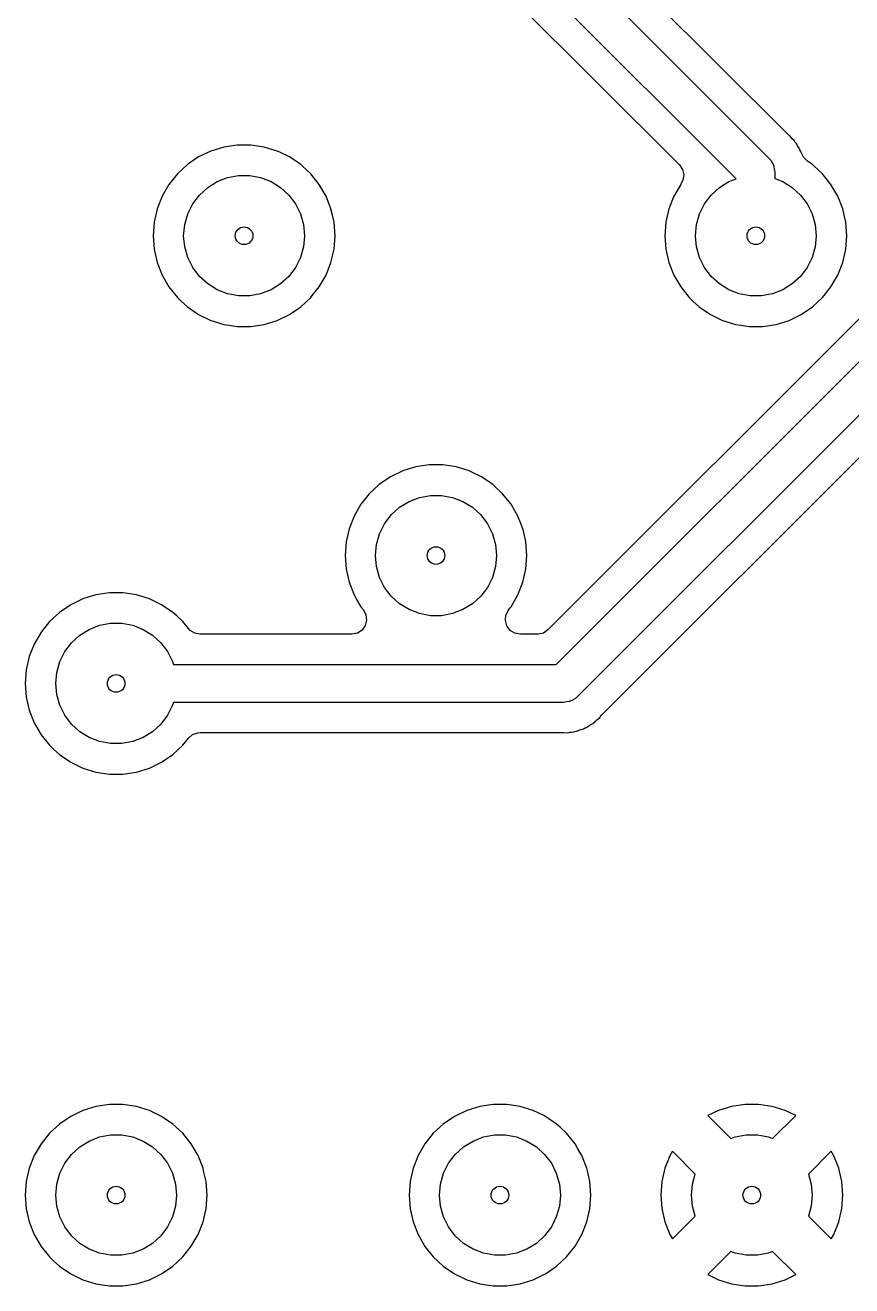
# Model space of a CAD drawing. Extents: x 0.79 to 9.84, y -6.5 to -0.79.
# Drawn here: x 4.616 to 5.262, y -5.558 to -4.573 of the extents above; entities that cross this region are included whole.
import ezdxf

# ---------------------------------------------------------------- set-up
doc = ezdxf.new("R2010")
doc.units = 0
doc.header["$MEASUREMENT"] = 0
doc.layers.add('BLACK', color=7, linetype='CONTINUOUS')

msp = doc.modelspace()

# ---------------------------------------------------------------- linework, layer by layer
at = {"layer": 'BLACK', "linetype": 'CONTINUOUS'}
for p, q in [((5.02289, -4.50201), (5.19784, -4.67696)), ((5.21231, -4.65799), (5.05288, -4.49857)), ((5.17203, -4.69291), (5.00201, -4.52289)), ((4.99857, -4.55288), (5.12761, -4.68192)), ((5.50799, -4.56249), (5.02494, -5.04555)), ((5.03129, -5.07264), (5.52696, -4.57696)), ((5.54352, -4.60217), (5.04784, -5.09784)), ((5.06681, -5.11231), (5.54986, -4.62925)), ((5.21343, -4.65898), (5.21231, -4.65799)), ((5.214, -4.65942), (5.21343, -4.65898)), ((5.2153, -4.66094), (5.214, -4.65942)), ((5.214, -4.65942), (5.214, -4.65942)), ((5.21591, -4.66159), (5.2153, -4.66094)), ((4.77158, -4.6681), (4.76143, -4.67123)), ((4.78209, -4.66652), (4.77158, -4.6681)), ((4.77158, -4.6681), (4.77158, -4.6681)), ((4.79271, -4.66652), (4.78209, -4.66652)), ((4.78209, -4.66652), (4.78209, -4.66652)), ((4.80322, -4.6681), (4.79271, -4.66652)), ((4.79271, -4.66652), (4.79271, -4.66652)), ((4.81337, -4.67123), (4.80322, -4.6681)), ((4.80322, -4.6681), (4.80322, -4.6681)), ((5.21732, -4.66301), (5.21591, -4.66159)), ((5.21772, -4.66361), (5.21732, -4.66301)), ((5.21732, -4.66301), (5.21732, -4.66301)), ((5.21862, -4.6648), (5.21772, -4.66361)), ((5.21909, -4.66535), (5.21862, -4.6648)), ((5.22006, -4.6671), (5.21909, -4.66535)), ((5.21909, -4.66535), (5.21909, -4.66535)), ((5.22052, -4.66786), (5.22006, -4.6671)), ((5.22068, -4.6681), (5.22052, -4.66786)), ((5.22162, -4.66953), (5.22068, -4.6681)), ((5.22189, -4.6702), (5.22162, -4.66953)), ((5.22253, -4.67155), (5.22189, -4.6702)), ((4.75186, -4.67584), (4.74308, -4.68183)), ((4.76143, -4.67123), (4.75186, -4.67584)), ((4.75186, -4.67584), (4.75186, -4.67584)), ((4.76143, -4.67123), (4.76143, -4.67123)), ((4.81534, -4.67218), (4.81337, -4.67123)), ((4.81337, -4.67123), (4.81337, -4.67123)), ((4.81337, -4.67123), (4.81337, -4.67123)), ((4.81337, -4.67123), (4.81337, -4.67123)), ((4.82294, -4.67584), (4.81534, -4.67218)), ((4.82782, -4.67917), (4.82294, -4.67584)), ((4.83172, -4.68183), (4.82782, -4.67917)), ((5.19784, -4.67696), (5.19883, -4.67813)), ((5.19883, -4.67813), (5.19905, -4.67833)), ((5.19905, -4.67833), (5.19914, -4.6785)), ((5.19914, -4.6785), (5.19942, -4.67882)), ((5.19942, -4.67882), (5.20035, -4.68074)), ((5.20035, -4.68074), (5.20137, -4.68261)), ((5.22288, -4.67218), (5.22253, -4.67155)), ((5.2231, -4.67288), (5.22288, -4.67218)), ((5.22463, -4.67603), (5.2231, -4.67288)), ((5.2277, -4.67908), (5.22463, -4.67603)), ((5.23172, -4.68183), (5.2277, -4.67908)), ((4.73529, -4.68905), (4.72867, -4.69736)), ((4.74308, -4.68183), (4.73529, -4.68905)), ((4.74308, -4.68183), (4.74308, -4.68183)), ((4.77447, -4.69196), (4.78304, -4.69036)), ((4.78304, -4.69036), (4.79176, -4.69036)), ((4.79176, -4.69036), (4.80033, -4.69196)), ((4.83282, -4.68284), (4.83172, -4.68183)), ((4.83951, -4.68905), (4.83282, -4.68284)), ((4.84613, -4.69736), (4.83951, -4.68905)), ((5.12761, -4.68192), (5.13005, -4.68549)), ((5.13005, -4.68549), (5.13104, -4.6897)), ((5.13104, -4.6897), (5.13045, -4.69399)), ((5.20137, -4.68261), (5.20142, -4.68291)), ((5.20142, -4.68291), (5.20155, -4.68319)), ((5.20155, -4.68319), (5.20181, -4.6853)), ((5.20181, -4.6853), (5.20217, -4.6874)), ((5.20217, -4.6874), (5.20217, -4.69267)), ((5.23282, -4.68284), (5.23172, -4.68183)), ((5.23951, -4.68905), (5.23282, -4.68284)), ((5.24613, -4.69736), (5.23951, -4.68905)), ((4.72867, -4.69736), (4.72336, -4.70656)), ((4.75249, -4.70557), (4.75893, -4.6997)), ((4.75893, -4.6997), (4.76634, -4.69511)), ((4.76634, -4.69511), (4.77447, -4.69196)), ((4.80033, -4.69196), (4.80846, -4.69511)), ((4.80846, -4.69511), (4.81587, -4.6997)), ((4.81587, -4.6997), (4.82232, -4.70557)), ((4.8491, -4.7025), (4.84613, -4.69736)), ((4.84613, -4.69736), (4.84613, -4.69736)), ((4.84613, -4.69736), (4.84613, -4.69736)), ((5.12867, -4.69736), (5.12336, -4.70656)), ((5.12892, -4.69699), (5.12867, -4.69736)), ((5.13045, -4.69399), (5.12884, -4.69694)), ((5.12884, -4.69694), (5.12892, -4.69699)), ((5.15249, -4.70557), (5.15893, -4.6997)), ((5.15893, -4.6997), (5.16634, -4.69511)), ((5.16634, -4.69511), (5.17203, -4.69291)), ((5.20217, -4.69267), (5.20846, -4.69511)), ((5.20846, -4.69511), (5.21587, -4.6997)), ((5.21587, -4.6997), (5.22232, -4.70557)), ((5.2491, -4.7025), (5.24613, -4.69736)), ((5.24613, -4.69736), (5.24613, -4.69736)), ((5.24613, -4.69736), (5.24613, -4.69736)), ((4.72336, -4.70656), (4.71947, -4.71645)), ((4.72336, -4.70656), (4.72336, -4.70656)), ((4.74723, -4.71253), (4.75249, -4.70557)), ((4.82232, -4.70557), (4.82757, -4.71253)), ((4.85145, -4.70656), (4.8491, -4.7025)), ((4.85533, -4.71645), (4.85145, -4.70656)), ((4.85145, -4.70656), (4.85145, -4.70656)), ((5.12336, -4.70656), (5.11947, -4.71645)), ((5.12336, -4.70656), (5.12336, -4.70656)), ((5.14723, -4.71253), (5.15249, -4.70557)), ((5.22232, -4.70557), (5.22757, -4.71253)), ((5.25145, -4.70656), (5.2491, -4.7025)), ((5.25533, -4.71645), (5.25145, -4.70656)), ((5.25145, -4.70656), (5.25145, -4.70656)), ((4.71947, -4.71645), (4.71711, -4.72681)), ((4.74096, -4.72872), (4.74335, -4.72034)), ((4.74335, -4.72034), (4.74723, -4.71253)), ((4.82757, -4.71253), (4.83146, -4.72034)), ((4.83146, -4.72034), (4.83384, -4.72872)), ((4.85642, -4.72123), (4.85533, -4.71645)), ((5.11947, -4.71645), (5.11711, -4.72681)), ((5.14096, -4.72872), (5.14335, -4.72034)), ((5.14335, -4.72034), (5.14723, -4.71253)), ((5.22757, -4.71253), (5.23146, -4.72034)), ((5.23146, -4.72034), (5.23384, -4.72872)), ((5.25642, -4.72123), (5.25533, -4.71645)), ((4.71711, -4.72681), (4.71632, -4.7374)), ((4.74016, -4.7374), (4.74096, -4.72872)), ((4.83384, -4.72872), (4.83465, -4.7374)), ((4.85769, -4.72681), (4.85642, -4.72123)), ((4.85849, -4.7374), (4.85769, -4.72681)), ((5.11711, -4.72681), (5.11632, -4.7374)), ((5.14016, -4.7374), (5.14096, -4.72872)), ((5.23384, -4.72872), (5.23465, -4.7374)), ((5.25769, -4.72681), (5.25642, -4.72123)), ((5.25849, -4.7374), (5.25769, -4.72681)), ((4.71632, -4.7374), (4.71711, -4.748)), ((4.74096, -4.74608), (4.74016, -4.7374)), ((4.83465, -4.7374), (4.83384, -4.74608)), ((4.85769, -4.748), (4.85849, -4.7374)), ((5.11632, -4.7374), (5.11711, -4.748)), ((5.14096, -4.74608), (5.14016, -4.7374)), ((5.23465, -4.7374), (5.23384, -4.74608)), ((5.25769, -4.748), (5.25849, -4.7374)), ((4.71711, -4.748), (4.71947, -4.75835)), ((4.74335, -4.75447), (4.74096, -4.74608)), ((4.83384, -4.74608), (4.83146, -4.75447)), ((4.85533, -4.75835), (4.85769, -4.748)), ((5.11711, -4.748), (5.11947, -4.75835)), ((5.14335, -4.75447), (5.14096, -4.74608)), ((5.23384, -4.74608), (5.23146, -4.75447)), ((5.25533, -4.75835), (5.25769, -4.748)), ((4.71947, -4.75835), (4.72336, -4.76824)), ((4.74723, -4.76227), (4.74335, -4.75447)), ((4.83146, -4.75447), (4.82757, -4.76227)), ((4.85145, -4.76824), (4.85533, -4.75835)), ((5.11947, -4.75835), (5.12336, -4.76824)), ((5.14723, -4.76227), (5.14335, -4.75447)), ((5.23146, -4.75447), (5.22757, -4.76227)), ((5.25145, -4.76824), (5.25533, -4.75835)), ((4.72336, -4.76824), (4.72336, -4.76824)), ((4.72336, -4.76824), (4.72867, -4.77745)), ((4.75249, -4.76923), (4.74723, -4.76227)), ((4.75893, -4.7751), (4.75249, -4.76923)), ((4.82232, -4.76923), (4.81587, -4.7751)), ((4.82757, -4.76227), (4.82232, -4.76923)), ((4.84613, -4.77744), (4.85145, -4.76824)), ((5.12336, -4.76824), (5.12336, -4.76824)), ((5.12336, -4.76824), (5.12867, -4.77745)), ((5.15249, -4.76923), (5.14723, -4.76227)), ((5.15893, -4.7751), (5.15249, -4.76923)), ((5.22232, -4.76923), (5.21587, -4.7751)), ((5.22757, -4.76227), (5.22232, -4.76923)), ((5.24613, -4.77744), (5.25145, -4.76824)), ((4.72867, -4.77745), (4.73529, -4.78575)), ((4.76634, -4.77969), (4.75893, -4.7751)), ((4.81587, -4.7751), (4.80846, -4.77969)), ((4.84073, -4.78422), (4.84613, -4.77745)), ((4.84613, -4.77745), (4.84613, -4.77744)), ((4.84613, -4.77745), (4.84613, -4.77745)), ((5.12867, -4.77745), (5.13529, -4.78575)), ((5.16634, -4.77969), (5.15893, -4.7751)), ((5.21587, -4.7751), (5.20846, -4.77969)), ((5.24073, -4.78422), (5.24613, -4.77745)), ((5.24613, -4.77745), (5.24613, -4.77744)), ((5.24613, -4.77745), (5.24613, -4.77745)), ((4.73529, -4.78575), (4.73816, -4.78842)), ((4.73816, -4.78842), (4.74308, -4.79298)), ((4.77447, -4.78284), (4.76634, -4.77969)), ((4.78304, -4.78444), (4.77447, -4.78284)), ((4.79176, -4.78444), (4.78304, -4.78444)), ((4.80033, -4.78284), (4.79176, -4.78444)), ((4.80846, -4.77969), (4.80033, -4.78284)), ((4.83172, -4.79298), (4.83951, -4.78575)), ((4.83951, -4.78575), (4.84073, -4.78422)), ((5.13529, -4.78575), (5.13816, -4.78842)), ((5.13816, -4.78842), (5.14308, -4.79298)), ((5.17447, -4.78284), (5.16634, -4.77969)), ((5.18304, -4.78444), (5.17447, -4.78284)), ((5.19176, -4.78444), (5.18304, -4.78444)), ((5.20033, -4.78284), (5.19176, -4.78444)), ((5.20846, -4.77969), (5.20033, -4.78284)), ((5.23172, -4.79298), (5.23951, -4.78575)), ((5.23951, -4.78575), (5.24073, -4.78422)), ((4.74308, -4.79298), (4.74308, -4.79298)), ((4.74308, -4.79298), (4.75186, -4.79896)), ((4.75186, -4.79896), (4.75186, -4.79896)), ((4.75186, -4.79896), (4.75186, -4.79896)), ((4.75186, -4.79896), (4.76143, -4.80357)), ((4.81337, -4.80357), (4.82294, -4.79896)), ((4.82294, -4.79896), (4.83172, -4.79298)), ((5.14308, -4.79298), (5.14308, -4.79298)), ((5.14308, -4.79298), (5.15186, -4.79896)), ((5.15186, -4.79896), (5.15186, -4.79896)), ((5.15186, -4.79896), (5.15186, -4.79896)), ((5.15186, -4.79896), (5.16143, -4.80357)), ((5.21337, -4.80357), (5.22294, -4.79896)), ((5.22294, -4.79896), (5.23172, -4.79298)), ((4.76143, -4.80357), (4.76143, -4.80357)), ((4.76143, -4.80357), (4.76143, -4.80357)), ((4.76143, -4.80357), (4.76246, -4.80389)), ((4.76246, -4.80389), (4.77158, -4.8067)), ((4.77158, -4.8067), (4.77158, -4.8067)), ((4.77158, -4.8067), (4.77158, -4.8067)), ((4.77158, -4.8067), (4.77582, -4.80734)), ((4.77582, -4.80734), (4.78209, -4.80829)), ((4.78209, -4.80829), (4.78209, -4.80829)), ((4.78209, -4.80829), (4.78209, -4.80829)), ((4.78209, -4.80829), (4.79271, -4.80829)), ((4.79271, -4.80829), (4.80322, -4.8067)), ((4.79271, -4.80829), (4.79271, -4.80829)), ((4.80322, -4.8067), (4.81337, -4.80357)), ((5.16143, -4.80357), (5.16143, -4.80357)), ((5.16143, -4.80357), (5.16143, -4.80357)), ((5.16143, -4.80357), (5.16246, -4.80389)), ((5.16246, -4.80389), (5.17158, -4.8067)), ((5.17158, -4.8067), (5.17158, -4.8067)), ((5.17158, -4.8067), (5.17158, -4.8067)), ((5.17158, -4.8067), (5.17582, -4.80734)), ((5.17582, -4.80734), (5.18209, -4.80829)), ((5.18209, -4.80829), (5.18209, -4.80829)), ((5.18209, -4.80829), (5.18209, -4.80829)), ((5.18209, -4.80829), (5.19271, -4.80829)), ((5.19271, -4.80829), (5.20322, -4.8067)), ((5.19271, -4.80829), (5.19271, -4.80829)), ((5.20322, -4.8067), (5.21337, -4.80357)), ((4.93209, -4.91652), (4.92158, -4.9181)), ((4.94271, -4.91652), (4.93209, -4.91652)), ((4.93209, -4.91652), (4.93209, -4.91652)), ((4.95322, -4.9181), (4.94271, -4.91652)), ((4.94271, -4.91652), (4.94271, -4.91652)), ((4.90186, -4.92584), (4.89308, -4.93183)), ((4.91143, -4.92123), (4.90186, -4.92584)), ((4.90186, -4.92584), (4.90186, -4.92584)), ((4.92158, -4.9181), (4.91143, -4.92123)), ((4.91143, -4.92123), (4.91143, -4.92123)), ((4.92158, -4.9181), (4.92158, -4.9181)), ((4.96337, -4.92123), (4.95322, -4.9181)), ((4.95322, -4.9181), (4.95322, -4.9181)), ((4.96485, -4.92194), (4.96337, -4.92123)), ((4.96337, -4.92123), (4.96337, -4.92123)), ((4.96337, -4.92123), (4.96337, -4.92123)), ((4.96337, -4.92123), (4.96337, -4.92123)), ((4.97294, -4.92584), (4.96485, -4.92194)), ((4.98172, -4.93183), (4.97294, -4.92584)), ((4.89308, -4.93183), (4.88529, -4.93905)), ((4.89308, -4.93183), (4.89308, -4.93183)), ((4.9828, -4.93283), (4.98172, -4.93183)), ((4.98172, -4.93183), (4.98172, -4.93183)), ((4.98951, -4.93905), (4.9828, -4.93283)), ((4.88529, -4.93905), (4.87867, -4.94736)), ((4.90893, -4.9497), (4.91634, -4.94511)), ((4.91634, -4.94511), (4.92447, -4.94196)), ((4.92447, -4.94196), (4.93304, -4.94036)), ((4.93304, -4.94036), (4.94176, -4.94036)), ((4.94176, -4.94036), (4.95033, -4.94196)), ((4.95033, -4.94196), (4.95846, -4.94511)), ((4.95846, -4.94511), (4.96587, -4.9497)), ((4.99613, -4.94736), (4.98951, -4.93905)), ((4.87336, -4.95656), (4.86947, -4.96645)), ((4.87867, -4.94736), (4.87336, -4.95656)), ((4.87336, -4.95656), (4.87336, -4.95656)), ((4.89723, -4.96253), (4.90249, -4.95557)), ((4.90249, -4.95557), (4.90893, -4.9497)), ((4.96587, -4.9497), (4.97232, -4.95557)), ((4.97232, -4.95557), (4.97757, -4.96253)), ((4.9991, -4.9525), (4.99613, -4.94736)), ((4.99613, -4.94736), (4.99613, -4.94736)), ((4.99613, -4.94736), (4.99613, -4.94736)), ((5.00145, -4.95656), (4.9991, -4.9525)), ((5.0037, -4.96231), (5.00145, -4.95656)), ((5.00145, -4.95656), (5.00145, -4.95656)), ((4.86947, -4.96645), (4.86711, -4.97681)), ((4.89335, -4.97034), (4.89723, -4.96253)), ((4.97757, -4.96253), (4.98146, -4.97034)), ((5.00488, -4.9653), (5.0037, -4.96231)), ((5.00533, -4.96645), (5.00488, -4.9653)), ((5.00571, -4.96813), (5.00533, -4.96645)), ((4.89096, -4.97872), (4.89335, -4.97034)), ((4.98146, -4.97034), (4.98384, -4.97872)), ((5.00769, -4.97681), (5.00571, -4.96813)), ((4.86711, -4.97681), (4.86632, -4.9874)), ((4.89016, -4.9874), (4.89096, -4.97872)), ((4.98384, -4.97872), (4.98465, -4.9874)), ((5.00849, -4.9874), (5.00769, -4.97681)), ((4.86632, -4.9874), (4.86711, -4.998)), ((4.89096, -4.99608), (4.89016, -4.9874)), ((4.89335, -5.00447), (4.89096, -4.99608)), ((4.98384, -4.99608), (4.98146, -5.00447)), ((4.98465, -4.9874), (4.98384, -4.99608)), ((5.00769, -4.998), (5.00849, -4.9874)), ((4.86711, -4.998), (4.86947, -5.00835)), ((4.89723, -5.01227), (4.89335, -5.00447)), ((4.98146, -5.00447), (4.97757, -5.01227)), ((5.00533, -5.00835), (5.00769, -4.998)), ((4.86947, -5.00835), (4.87336, -5.01824)), ((4.90249, -5.01923), (4.89723, -5.01227)), ((4.97757, -5.01227), (4.97232, -5.01923)), ((5.00145, -5.01824), (5.00533, -5.00835)), ((4.65186, -5.02584), (4.64308, -5.03183)), ((4.66143, -5.02123), (4.65186, -5.02584)), ((4.65186, -5.02584), (4.65186, -5.02584)), ((4.67158, -5.0181), (4.66143, -5.02123)), ((4.66143, -5.02123), (4.66143, -5.02123)), ((4.68209, -5.01652), (4.67158, -5.0181)), ((4.67158, -5.0181), (4.67158, -5.0181)), ((4.69271, -5.01652), (4.68209, -5.01652)), ((4.68209, -5.01652), (4.68209, -5.01652)), ((4.70322, -5.0181), (4.69271, -5.01652)), ((4.69271, -5.01652), (4.69271, -5.01652)), ((4.71337, -5.02123), (4.70322, -5.0181)), ((4.70322, -5.0181), (4.70322, -5.0181)), ((4.71546, -5.02224), (4.71337, -5.02123)), ((4.71337, -5.02123), (4.71337, -5.02123)), ((4.71337, -5.02123), (4.71337, -5.02123)), ((4.71337, -5.02123), (4.71337, -5.02123)), ((4.72294, -5.02584), (4.71546, -5.02224)), ((4.73172, -5.03183), (4.72294, -5.02584)), ((4.87336, -5.01824), (4.87336, -5.01824)), ((4.87336, -5.01824), (4.87533, -5.02165)), ((4.87533, -5.02165), (4.87867, -5.02744)), ((4.90893, -5.0251), (4.90249, -5.01923)), ((4.91634, -5.02969), (4.90893, -5.0251)), ((4.96587, -5.0251), (4.95846, -5.02969)), ((4.97232, -5.01923), (4.96587, -5.0251)), ((4.99613, -5.02744), (5.00145, -5.01824)), ((4.64308, -5.03183), (4.63529, -5.03905)), ((4.64308, -5.03183), (4.64308, -5.03183)), ((4.73479, -5.03467), (4.73172, -5.03183)), ((4.73172, -5.03183), (4.73172, -5.03183)), ((4.73951, -5.03905), (4.73479, -5.03467)), ((4.87867, -5.02744), (4.87867, -5.02745)), ((4.87867, -5.02745), (4.87867, -5.02745)), ((4.87867, -5.02745), (4.88061, -5.02988)), ((4.88061, -5.02988), (4.88264, -5.03371)), ((4.88264, -5.03371), (4.88316, -5.038)), ((4.92447, -5.03284), (4.91634, -5.02969)), ((4.93304, -5.03444), (4.92447, -5.03284)), ((4.94176, -5.03444), (4.93304, -5.03444)), ((4.95033, -5.03284), (4.94176, -5.03444)), ((4.95846, -5.02969), (4.95033, -5.03284)), ((4.99167, -5.03831), (4.99207, -5.034)), ((4.99207, -5.034), (4.994, -5.03013)), ((4.994, -5.03013), (4.99419, -5.02988)), ((4.99419, -5.02988), (4.99567, -5.02803)), ((4.99567, -5.02803), (4.99613, -5.02744)), ((4.63529, -5.03905), (4.62867, -5.04736)), ((4.65893, -5.0497), (4.66634, -5.04511)), ((4.66634, -5.04511), (4.67447, -5.04196)), ((4.67447, -5.04196), (4.68304, -5.04036)), ((4.68304, -5.04036), (4.69176, -5.04036)), ((4.69176, -5.04036), (4.70033, -5.04196)), ((4.70033, -5.04196), (4.70846, -5.04511)), ((4.70846, -5.04511), (4.71587, -5.0497)), ((4.74391, -5.04456), (4.73951, -5.03905)), ((4.74518, -5.04592), (4.74391, -5.04456)), ((4.88208, -5.04219), (4.87957, -5.04571)), ((4.88316, -5.038), (4.88208, -5.04219)), ((4.99285, -5.04247), (4.99167, -5.03831)), ((4.99546, -5.04592), (4.99285, -5.04247)), ((5.02494, -5.04555), (5.02137, -5.04799)), ((4.62867, -5.04736), (4.62336, -5.05656)), ((4.65249, -5.05557), (4.65893, -5.0497)), ((4.71587, -5.0497), (4.72232, -5.05557)), ((4.74886, -5.0482), (4.74518, -5.04592)), ((4.75311, -5.049), (4.74886, -5.0482)), ((4.87141, -5.049), (4.75311, -5.049)), ((4.87172, -5.04899), (4.87141, -5.049)), ((4.87595, -5.04809), (4.87172, -5.04899)), ((4.87957, -5.04571), (4.87595, -5.04809)), ((4.99914, -5.0482), (4.99546, -5.04592)), ((5.00339, -5.049), (4.99914, -5.0482)), ((5.01662, -5.049), (5.00339, -5.049)), ((5.01716, -5.04898), (5.01662, -5.049)), ((5.02137, -5.04799), (5.01716, -5.04898)), ((4.62336, -5.05656), (4.61947, -5.06645)), ((4.62336, -5.05656), (4.62336, -5.05656)), ((4.64335, -5.07034), (4.64723, -5.06253)), ((4.64723, -5.06253), (4.65249, -5.05557)), ((4.72232, -5.05557), (4.72757, -5.06253)), ((4.72757, -5.06253), (4.73146, -5.07034)), ((4.61947, -5.06645), (4.61711, -5.07681)), ((4.64096, -5.07872), (4.64335, -5.07034)), ((4.73146, -5.07034), (4.73211, -5.07264)), ((4.73211, -5.07264), (5.03129, -5.07264)), ((4.61711, -5.07681), (4.61632, -5.0874)), ((4.64016, -5.0874), (4.64096, -5.07872)), ((4.61632, -5.0874), (4.61711, -5.098)), ((4.64096, -5.09608), (4.64016, -5.0874)), ((4.61711, -5.098), (4.61947, -5.10835)), ((4.64335, -5.10447), (4.64096, -5.09608)), ((4.64723, -5.11227), (4.64335, -5.10447)), ((4.73146, -5.10447), (4.72757, -5.11227)), ((4.73211, -5.10217), (4.73146, -5.10447)), ((5.0374, -5.10217), (4.73211, -5.10217)), ((5.0395, -5.10181), (5.0374, -5.10217)), ((5.04161, -5.10155), (5.0395, -5.10181)), ((5.04189, -5.10142), (5.04161, -5.10155)), ((5.0422, -5.10137), (5.04189, -5.10142)), ((5.04407, -5.10035), (5.0422, -5.10137)), ((5.04598, -5.09942), (5.04407, -5.10035)), ((5.04631, -5.09914), (5.04598, -5.09942)), ((5.04647, -5.09905), (5.04631, -5.09914)), ((5.04668, -5.09883), (5.04647, -5.09905)), ((5.04784, -5.09784), (5.04668, -5.09883)), ((4.61947, -5.10835), (4.62336, -5.11824)), ((4.65249, -5.11923), (4.64723, -5.11227)), ((4.72757, -5.11227), (4.72232, -5.11923)), ((5.06386, -5.1153), (5.06538, -5.114)), ((5.06538, -5.114), (5.06582, -5.11343)), ((5.06582, -5.11343), (5.06681, -5.11231)), ((4.62336, -5.11824), (4.62336, -5.11824)), ((4.62336, -5.11824), (4.62867, -5.12745)), ((4.65893, -5.1251), (4.65249, -5.11923)), ((4.72232, -5.11923), (4.71587, -5.1251)), ((5.04802, -5.12452), (5.04988, -5.12377)), ((5.04988, -5.12377), (5.05072, -5.12347)), ((5.05072, -5.12347), (5.05263, -5.12288)), ((5.05263, -5.12288), (5.05301, -5.12267)), ((5.05301, -5.12267), (5.05326, -5.12253)), ((5.05326, -5.12253), (5.0546, -5.12189)), ((5.0546, -5.12189), (5.05462, -5.12188)), ((5.05462, -5.12188), (5.05527, -5.12162)), ((5.05527, -5.12162), (5.05694, -5.12052)), ((5.05694, -5.12052), (5.05771, -5.12006)), ((5.05771, -5.12006), (5.05803, -5.11988)), ((5.05803, -5.11988), (5.05945, -5.11909)), ((5.05945, -5.11909), (5.06, -5.11862)), ((5.06, -5.11862), (5.06119, -5.11772)), ((5.06119, -5.11772), (5.0618, -5.11732)), ((5.0618, -5.11732), (5.06321, -5.11591)), ((5.06321, -5.11591), (5.06386, -5.1153)), ((4.62867, -5.12745), (4.63529, -5.13575)), ((4.66634, -5.12969), (4.65893, -5.1251)), ((4.67447, -5.13284), (4.66634, -5.12969)), ((4.68304, -5.13444), (4.67447, -5.13284)), ((4.70033, -5.13284), (4.69176, -5.13444)), ((4.70846, -5.12969), (4.70033, -5.13284)), ((4.71587, -5.1251), (4.70846, -5.12969)), ((4.73951, -5.13575), (4.74391, -5.13024)), ((4.74391, -5.13024), (4.74718, -5.12741)), ((4.74718, -5.12741), (4.75125, -5.12595)), ((4.75125, -5.12595), (4.75311, -5.12581)), ((4.75311, -5.12581), (5.03677, -5.12581)), ((5.03677, -5.12581), (5.03706, -5.12581)), ((5.03706, -5.12581), (5.04033, -5.12589)), ((5.04033, -5.12589), (5.0423, -5.12554)), ((5.0423, -5.12554), (5.04319, -5.12542)), ((5.04319, -5.12542), (5.04323, -5.12541)), ((5.04323, -5.12541), (5.04517, -5.12521)), ((5.04517, -5.12521), (5.04586, -5.125)), ((5.04586, -5.125), (5.04731, -5.12464)), ((5.04731, -5.12464), (5.04802, -5.12452)), ((4.63529, -5.13575), (4.63875, -5.13896)), ((4.63875, -5.13896), (4.64308, -5.14298)), ((4.64308, -5.14298), (4.64308, -5.14298)), ((4.64308, -5.14298), (4.65186, -5.14896)), ((4.69176, -5.13444), (4.68304, -5.13444)), ((4.72294, -5.14896), (4.73172, -5.14298)), ((4.73172, -5.14298), (4.73951, -5.13575)), ((4.65186, -5.14896), (4.65186, -5.14896)), ((4.65186, -5.14896), (4.65186, -5.14896)), ((4.65186, -5.14896), (4.66143, -5.15357)), ((4.66143, -5.15357), (4.67158, -5.1567)), ((4.70322, -5.1567), (4.71337, -5.15357)), ((4.71337, -5.15357), (4.72294, -5.14896)), ((4.67158, -5.1567), (4.67158, -5.1567)), ((4.67158, -5.1567), (4.67158, -5.1567)), ((4.67158, -5.1567), (4.67684, -5.1575)), ((4.67684, -5.1575), (4.68209, -5.15829)), ((4.68209, -5.15829), (4.68209, -5.15829)), ((4.68209, -5.15829), (4.68209, -5.15829)), ((4.68209, -5.15829), (4.69271, -5.15829)), ((4.69271, -5.15829), (4.70322, -5.1567)), ((4.69271, -5.15829), (4.69271, -5.15829)), ((4.67158, -5.4181), (4.66143, -5.42123)), ((4.68209, -5.41652), (4.67158, -5.4181)), ((4.67158, -5.4181), (4.67158, -5.4181)), ((4.69271, -5.41652), (4.68209, -5.41652)), ((4.68209, -5.41652), (4.68209, -5.41652)), ((4.70322, -5.4181), (4.69271, -5.41652)), ((4.69271, -5.41652), (4.69271, -5.41652)), ((4.71337, -5.42123), (4.70322, -5.4181)), ((4.70322, -5.4181), (4.70322, -5.4181)), ((4.97158, -5.4181), (4.96143, -5.42123)), ((4.98209, -5.41652), (4.97158, -5.4181)), ((4.97158, -5.4181), (4.97158, -5.4181)), ((4.99271, -5.41652), (4.98209, -5.41652)), ((4.98209, -5.41652), (4.98209, -5.41652)), ((5.00322, -5.4181), (4.99271, -5.41652)), ((4.99271, -5.41652), (4.99271, -5.41652)), ((5.01337, -5.42123), (5.00322, -5.4181)), ((5.00322, -5.4181), (5.00322, -5.4181)), ((5.16844, -5.41812), (5.15829, -5.42125)), ((5.17894, -5.41654), (5.16844, -5.41812)), ((5.16844, -5.41812), (5.16844, -5.41812)), ((5.18956, -5.41654), (5.17894, -5.41654)), ((5.20007, -5.41812), (5.18956, -5.41654)), ((5.21021, -5.42125), (5.20007, -5.41812)), ((5.20007, -5.41812), (5.20007, -5.41812)), ((4.65186, -5.42584), (4.64308, -5.43183)), ((4.66143, -5.42123), (4.65186, -5.42584)), ((4.65186, -5.42584), (4.65186, -5.42584)), ((4.66143, -5.42123), (4.66143, -5.42123)), ((4.71776, -5.42334), (4.71337, -5.42123)), ((4.71337, -5.42123), (4.71337, -5.42123)), ((4.71337, -5.42123), (4.71337, -5.42123)), ((4.71337, -5.42123), (4.71337, -5.42123)), ((4.72294, -5.42584), (4.71776, -5.42334)), ((4.73172, -5.43183), (4.72294, -5.42584)), ((4.95186, -5.42584), (4.94308, -5.43183)), ((4.96143, -5.42123), (4.95186, -5.42584)), ((4.95186, -5.42584), (4.95186, -5.42584)), ((4.96143, -5.42123), (4.96143, -5.42123)), ((5.01776, -5.42334), (5.01337, -5.42123)), ((5.01337, -5.42123), (5.01337, -5.42123)), ((5.01337, -5.42123), (5.01337, -5.42123)), ((5.01337, -5.42123), (5.01337, -5.42123)), ((5.02175, -5.42526), (5.01776, -5.42334)), ((5.02294, -5.42584), (5.02175, -5.42526)), ((5.03172, -5.43183), (5.02294, -5.42584)), ((5.15829, -5.42125), (5.14995, -5.42526)), ((5.14995, -5.42526), (5.16795, -5.44327)), ((5.15829, -5.42125), (5.15829, -5.42125)), ((5.20055, -5.44327), (5.21855, -5.42526)), ((5.21855, -5.42526), (5.21021, -5.42125)), ((5.21021, -5.42125), (5.21021, -5.42125)), ((4.63529, -5.43905), (4.62867, -5.44736)), ((4.64308, -5.43183), (4.63529, -5.43905)), ((4.64308, -5.43183), (4.64308, -5.43183)), ((4.73443, -5.43434), (4.73172, -5.43183)), ((4.73172, -5.43183), (4.73172, -5.43183)), ((4.73951, -5.43905), (4.73443, -5.43434)), ((4.74613, -5.44736), (4.73951, -5.43905)), ((4.93529, -5.43905), (4.92867, -5.44736)), ((4.94308, -5.43183), (4.93529, -5.43905)), ((4.94308, -5.43183), (4.94308, -5.43183)), ((5.03443, -5.43434), (5.03172, -5.43183)), ((5.03172, -5.43183), (5.03172, -5.43183)), ((5.03951, -5.43905), (5.03443, -5.43434)), ((5.04613, -5.44736), (5.03951, -5.43905)), ((4.62867, -5.44736), (4.62336, -5.45656)), ((4.65893, -5.4497), (4.66634, -5.44511)), ((4.66634, -5.44511), (4.67447, -5.44196)), ((4.67447, -5.44196), (4.68304, -5.44036)), ((4.68304, -5.44036), (4.69176, -5.44036)), ((4.69176, -5.44036), (4.70033, -5.44196)), ((4.70033, -5.44196), (4.70846, -5.44511)), ((4.70846, -5.44511), (4.71587, -5.4497)), ((4.7483, -5.4511), (4.74613, -5.44736)), ((4.74613, -5.44736), (4.74613, -5.44736)), ((4.74613, -5.44736), (4.74613, -5.44736)), ((4.92867, -5.44736), (4.92336, -5.45656)), ((4.95893, -5.4497), (4.96634, -5.44511)), ((4.96634, -5.44511), (4.97447, -5.44196)), ((4.97447, -5.44196), (4.98304, -5.44036)), ((4.98304, -5.44036), (4.99176, -5.44036)), ((4.99176, -5.44036), (5.00033, -5.44196)), ((5.00033, -5.44196), (5.00846, -5.44511)), ((5.00846, -5.44511), (5.01587, -5.4497)), ((5.0483, -5.4511), (5.04613, -5.44736)), ((5.04613, -5.44736), (5.04613, -5.44736)), ((5.04613, -5.44736), (5.04613, -5.44736)), ((5.16795, -5.44327), (5.17132, -5.44196)), ((5.17132, -5.44196), (5.17989, -5.44036)), ((5.17989, -5.44036), (5.18861, -5.44036)), ((5.18861, -5.44036), (5.19718, -5.44196)), ((5.19718, -5.44196), (5.20055, -5.44327)), ((4.62336, -5.45656), (4.61947, -5.46645)), ((4.62336, -5.45656), (4.62336, -5.45656)), ((4.64723, -5.46253), (4.65249, -5.45557)), ((4.65249, -5.45557), (4.65893, -5.4497)), ((4.71587, -5.4497), (4.72232, -5.45557)), ((4.72232, -5.45557), (4.72757, -5.46253)), ((4.75145, -5.45656), (4.7483, -5.4511)), ((4.75533, -5.46645), (4.75145, -5.45656)), ((4.75145, -5.45656), (4.75145, -5.45656)), ((4.92336, -5.45656), (4.91947, -5.46645)), ((4.92336, -5.45656), (4.92336, -5.45656)), ((4.94723, -5.46253), (4.95249, -5.45557)), ((4.95249, -5.45557), (4.95893, -5.4497)), ((5.01587, -5.4497), (5.02232, -5.45557)), ((5.02232, -5.45557), (5.02757, -5.46253)), ((5.05145, -5.45656), (5.0483, -5.4511)), ((5.05533, -5.46645), (5.05145, -5.45656)), ((5.05145, -5.45656), (5.05145, -5.45656)), ((5.12022, -5.45657), (5.11634, -5.46645)), ((5.12218, -5.45317), (5.12022, -5.45657)), ((5.12022, -5.45657), (5.12022, -5.45657)), ((5.14001, -5.471), (5.12218, -5.45317)), ((5.24632, -5.45317), (5.22849, -5.471)), ((5.24828, -5.45657), (5.24632, -5.45317)), ((5.25216, -5.46645), (5.24828, -5.45657)), ((4.61947, -5.46645), (4.61711, -5.47681)), ((4.64335, -5.47034), (4.64723, -5.46253)), ((4.72757, -5.46253), (4.73146, -5.47034)), ((4.75576, -5.46832), (4.75533, -5.46645)), ((4.75769, -5.47681), (4.75576, -5.46832)), ((4.91947, -5.46645), (4.91711, -5.47681)), ((4.94335, -5.47034), (4.94723, -5.46253)), ((5.02757, -5.46253), (5.03146, -5.47034)), ((5.05576, -5.46832), (5.05533, -5.46645)), ((5.05769, -5.47681), (5.05576, -5.46832)), ((5.11634, -5.46645), (5.11398, -5.47681)), ((5.25452, -5.47681), (5.25216, -5.46645)), ((4.61711, -5.47681), (4.61632, -5.4874)), ((4.64016, -5.4874), (4.64096, -5.47872)), ((4.64096, -5.47872), (4.64335, -5.47034)), ((4.73146, -5.47034), (4.73384, -5.47872)), ((4.73384, -5.47872), (4.73465, -5.4874)), ((4.75849, -5.4874), (4.75769, -5.47681)), ((4.91711, -5.47681), (4.91632, -5.4874)), ((4.94016, -5.4874), (4.94096, -5.47872)), ((4.94096, -5.47872), (4.94335, -5.47034)), ((5.03146, -5.47034), (5.03384, -5.47872)), ((5.03384, -5.47872), (5.03465, -5.4874)), ((5.05849, -5.4874), (5.05769, -5.47681)), ((5.11398, -5.47681), (5.11319, -5.4874)), ((5.13701, -5.4874), (5.13781, -5.47872)), ((5.13781, -5.47872), (5.14001, -5.471)), ((5.22849, -5.471), (5.23069, -5.47872)), ((5.23069, -5.47872), (5.2315, -5.4874)), ((5.25532, -5.4874), (5.25452, -5.47681)), ((4.61632, -5.4874), (4.61711, -5.498)), ((4.64096, -5.49608), (4.64016, -5.4874)), ((4.73465, -5.4874), (4.73384, -5.49608)), ((4.75769, -5.498), (4.75849, -5.4874)), ((4.91632, -5.4874), (4.91711, -5.498)), ((4.94096, -5.49608), (4.94016, -5.4874)), ((5.03465, -5.4874), (5.03384, -5.49608)), ((5.05769, -5.498), (5.05849, -5.4874)), ((5.11319, -5.4874), (5.11398, -5.49799)), ((5.13781, -5.49608), (5.13701, -5.4874)), ((5.2315, -5.4874), (5.23069, -5.49608)), ((5.25452, -5.49799), (5.25532, -5.4874)), ((4.61711, -5.498), (4.61947, -5.50835)), ((4.64335, -5.50447), (4.64096, -5.49608)), ((4.73384, -5.49608), (4.73146, -5.50447)), ((4.75533, -5.50835), (4.75769, -5.498)), ((4.91711, -5.498), (4.91947, -5.50835)), ((4.94335, -5.50447), (4.94096, -5.49608)), ((5.03384, -5.49608), (5.03146, -5.50447)), ((5.05533, -5.50835), (5.05769, -5.498)), ((5.11398, -5.49799), (5.11634, -5.50835)), ((5.14001, -5.50381), (5.13781, -5.49608)), ((5.23069, -5.49608), (5.22849, -5.50381)), ((5.25216, -5.50835), (5.25452, -5.49799)), ((4.61947, -5.50835), (4.62336, -5.51824)), ((4.64723, -5.51227), (4.64335, -5.50447)), ((4.73146, -5.50447), (4.72757, -5.51227)), ((4.75145, -5.51824), (4.75533, -5.50835)), ((4.91947, -5.50835), (4.92336, -5.51824)), ((4.94723, -5.51227), (4.94335, -5.50447)), ((5.03146, -5.50447), (5.02757, -5.51227)), ((5.05145, -5.51824), (5.05533, -5.50835)), ((5.11634, -5.50835), (5.12022, -5.51824)), ((5.12218, -5.52163), (5.14001, -5.50381)), ((5.22849, -5.50381), (5.24632, -5.52163)), ((5.24828, -5.51824), (5.25216, -5.50835)), ((4.62336, -5.51824), (4.62336, -5.51824)), ((4.62336, -5.51824), (4.62867, -5.52745)), ((4.65249, -5.51923), (4.64723, -5.51227)), ((4.72757, -5.51227), (4.72232, -5.51923)), ((4.74613, -5.52744), (4.75145, -5.51824)), ((4.92336, -5.51824), (4.92336, -5.51824)), ((4.92336, -5.51824), (4.92867, -5.52745)), ((4.95249, -5.51923), (4.94723, -5.51227)), ((5.02757, -5.51227), (5.02232, -5.51923)), ((5.04613, -5.52744), (5.05145, -5.51824)), ((5.12022, -5.51824), (5.12022, -5.51824)), ((5.12022, -5.51824), (5.12218, -5.52163)), ((5.24632, -5.52163), (5.24828, -5.51824)), ((4.62867, -5.52745), (4.63529, -5.53575)), ((4.65893, -5.5251), (4.65249, -5.51923)), ((4.66634, -5.52969), (4.65893, -5.5251)), ((4.71587, -5.5251), (4.70846, -5.52969)), ((4.72232, -5.51923), (4.71587, -5.5251)), ((4.73951, -5.53575), (4.74613, -5.52744)), ((4.92867, -5.52745), (4.93529, -5.53575)), ((4.95893, -5.5251), (4.95249, -5.51923)), ((4.96634, -5.52969), (4.95893, -5.5251)), ((5.01587, -5.5251), (5.00846, -5.52969)), ((5.02232, -5.51923), (5.01587, -5.5251)), ((5.03951, -5.53575), (5.04613, -5.52744)), ((4.63529, -5.53575), (4.63875, -5.53896)), ((4.67447, -5.53284), (4.66634, -5.52969)), ((4.68304, -5.53444), (4.67447, -5.53284)), ((4.69176, -5.53444), (4.68304, -5.53444)), ((4.70033, -5.53284), (4.69176, -5.53444)), ((4.70846, -5.52969), (4.70033, -5.53284)), ((4.73172, -5.54298), (4.73951, -5.53575)), ((4.93529, -5.53575), (4.93875, -5.53896)), ((4.97447, -5.53284), (4.96634, -5.52969)), ((4.98304, -5.53444), (4.97447, -5.53284)), ((4.99176, -5.53444), (4.98304, -5.53444)), ((5.00033, -5.53284), (4.99176, -5.53444)), ((5.00846, -5.52969), (5.00033, -5.53284)), ((5.03172, -5.54298), (5.03951, -5.53575)), ((5.16795, -5.53154), (5.14995, -5.54954)), ((5.17132, -5.53284), (5.16795, -5.53154)), ((5.17989, -5.53444), (5.17132, -5.53284)), ((5.18861, -5.53444), (5.17989, -5.53444)), ((5.19718, -5.53284), (5.18861, -5.53444)), ((5.20055, -5.53154), (5.19718, -5.53284)), ((5.21855, -5.54954), (5.20055, -5.53154)), ((4.63875, -5.53896), (4.64308, -5.54298)), ((4.64308, -5.54298), (4.64308, -5.54298)), ((4.64308, -5.54298), (4.65186, -5.54896)), ((4.72294, -5.54896), (4.73172, -5.54298)), ((4.93875, -5.53896), (4.94308, -5.54298)), ((4.94308, -5.54298), (4.94308, -5.54298)), ((4.94308, -5.54298), (4.95186, -5.54896)), ((5.02294, -5.54896), (5.03172, -5.54298)), ((4.65186, -5.54896), (4.65186, -5.54896)), ((4.65186, -5.54896), (4.65186, -5.54896)), ((4.65186, -5.54896), (4.66143, -5.55357)), ((4.66143, -5.55357), (4.67158, -5.5567)), ((4.67158, -5.5567), (4.67158, -5.5567)), ((4.67158, -5.5567), (4.67158, -5.5567)), ((4.67158, -5.5567), (4.67684, -5.5575)), ((4.67684, -5.5575), (4.68209, -5.55829)), ((4.69271, -5.55829), (4.70322, -5.5567)), ((4.70322, -5.5567), (4.71337, -5.55357)), ((4.71337, -5.55357), (4.72294, -5.54896)), ((4.95186, -5.54896), (4.95186, -5.54896)), ((4.95186, -5.54896), (4.95186, -5.54896)), ((4.95186, -5.54896), (4.96143, -5.55357)), ((4.96143, -5.55357), (4.97158, -5.5567)), ((4.97158, -5.5567), (4.97158, -5.5567)), ((4.97158, -5.5567), (4.97158, -5.5567)), ((4.97158, -5.5567), (4.97684, -5.5575)), ((4.97684, -5.5575), (4.98209, -5.55829)), ((4.99271, -5.55829), (5.00322, -5.5567)), ((5.00322, -5.5567), (5.01337, -5.55357)), ((5.01337, -5.55357), (5.02175, -5.54954)), ((5.02175, -5.54954), (5.02294, -5.54896)), ((5.14995, -5.54954), (5.15829, -5.55355)), ((5.15829, -5.55355), (5.16844, -5.55668)), ((5.16844, -5.55668), (5.16844, -5.55668)), ((5.16844, -5.55668), (5.17894, -5.55827)), ((5.18956, -5.55827), (5.20007, -5.55668)), ((5.20007, -5.55668), (5.21021, -5.55355)), ((5.20007, -5.55668), (5.20007, -5.55668)), ((5.21021, -5.55355), (5.21855, -5.54954)), ((5.21021, -5.55355), (5.21021, -5.55355)), ((4.68209, -5.55829), (4.68209, -5.55829)), ((4.68209, -5.55829), (4.68209, -5.55829)), ((4.68209, -5.55829), (4.69271, -5.55829)), ((4.69271, -5.55829), (4.69271, -5.55829)), ((4.98209, -5.55829), (4.98209, -5.55829)), ((4.98209, -5.55829), (4.98209, -5.55829)), ((4.98209, -5.55829), (4.99271, -5.55829)), ((4.99271, -5.55829), (4.99271, -5.55829)), ((5.17894, -5.55827), (5.17894, -5.55827)), ((5.17894, -5.55827), (5.18956, -5.55827)), ((5.18956, -5.55827), (5.18956, -5.55827))]:
    msp.add_line(p, q, dxfattribs=at)
at = {"layer": 'BLACK'}
for centre in [(4.7874, -4.7374), (5.1874, -4.7374), (4.9374, -4.9874), (4.6874, -5.0874), (4.6874, -5.4874), (4.9874, -5.4874), (5.18425, -5.4874)]:
    msp.add_circle(centre, 0.00689, dxfattribs=at)

doc.saveas('drawing.dxf')
